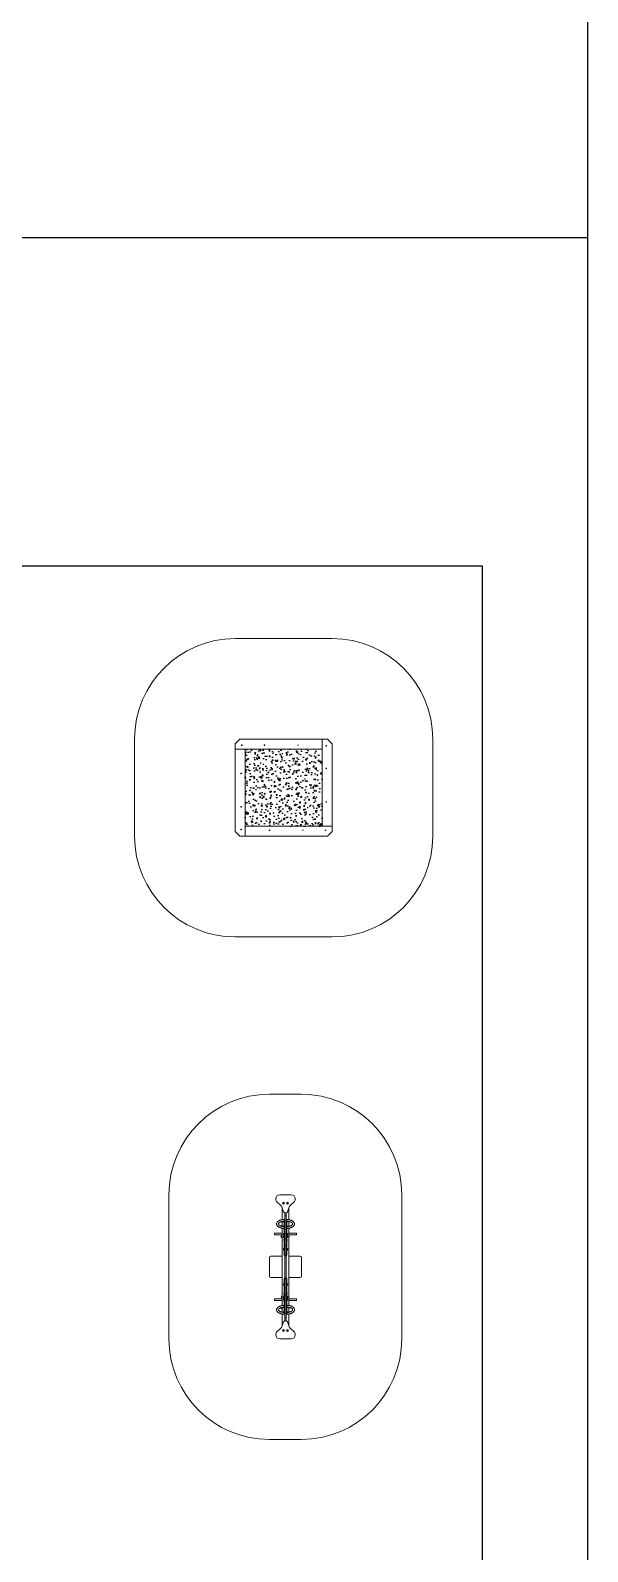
# Model space of a CAD drawing. Header units: millimetres. Extents: x -229914 to 856942, y -268655 to 87212.
# Drawn here: x -130128 to -121814, y 16157 to 38849 of the extents above; entities that cross this region are included whole.
import ezdxf

# ---------------------------------------------------------------- set-up
doc = ezdxf.new("R2010")
doc.units = ezdxf.units.MM

# ---------------------------------------------------------------- blocks, each defined once
blk = doc.blocks.new('T301')
at = {"color": 7, "linetype": 'Continuous', "lineweight": 0}
for p, q in [((-243, 3242), (1207, 3242)), ((-1743, 1742), (-1743, 292)), ((-243, 1602), (-243, 1663)), ((-243, 1602), (-243, 1582)), ((-240, 1670), (-171, 1739)), ((-233, 1592), (-103, 1592)), ((-164, 1742), (1047, 1742)), ((-143, 1648), (-143, 1657)), ((-142, 1657), (-142, 1648)), ((1047, 1592), (-103, 1592)), ((-93, 1592), (-93, 1582)), ((-93, 1591), (-82, 1591)), ((-82, 1591), (-82, 1592)), ((194, 1648), (194, 1657)), ((195, 1657), (195, 1648)), ((694, 1648), (694, 1657)), ((695, 1657), (695, 1648)), ((1067, 1742), (1047, 1742)), ((1057, 1592), (1047, 1592)), ((1056, 1592), (1056, 1581)), ((1057, 1732), (1057, 1602)), ((1057, 452), (1057, 1602)), ((1067, 1742), (1128, 1742)), ((1113, 1643), (1122, 1643)), ((1122, 1642), (1113, 1642)), ((1135, 1739), (1204, 1670)), ((1207, 1663), (1207, 452)), ((2707, 1742), (2707, 292)), ((-243, 371), (-243, 1582)), ((-93, 1582), (-93, 432)), ((1056, 1581), (1057, 1581)), ((-157, 1230), (-148, 1230)), ((-148, 1229), (-157, 1229)), ((1113, 1305), (1122, 1305)), ((1122, 1304), (1113, 1304)), ((-157, 730), (-148, 730)), ((-148, 729), (-157, 729)), ((1113, 805), (1122, 805)), ((1122, 804), (1113, 804)), ((-171, 295), (-240, 364)), ((-103, 292), (-164, 292)), ((-157, 393), (-148, 393)), ((-148, 392), (-157, 392)), ((-103, 292), (-83, 292)), ((-92, 453), (-93, 453)), ((-93, 442), (-83, 442)), ((-93, 302), (-93, 432)), ((-92, 442), (-92, 453)), ((-83, 442), (1067, 442)), ((1128, 292), (-83, 292)), ((269, 378), (269, 387)), ((270, 387), (270, 378)), ((769, 378), (769, 387)), ((770, 387), (770, 378)), ((1046, 443), (1046, 442)), ((1057, 443), (1046, 443)), ((1057, 442), (1057, 452)), ((1197, 442), (1067, 442)), ((1107, 378), (1107, 387)), ((1108, 387), (1108, 378)), ((1204, 364), (1135, 295)), ((1207, 432), (1207, 452)), ((1207, 432), (1207, 371)), ((-243, -1208), (1207, -1208))]:
    blk.add_line(p, q, dxfattribs=at)
for centre, radius, start, end in [((-243, 1742), 1500, 90, 180), ((1207, 1742), 1500, 0, 90), ((-233, 1663), 10, 135, 180), ((-233, 1602), 10, 180, 270), ((-233, 1582), 10, 90, 180), ((-164, 1732), 10, 90, 135), ((-143, 1652), 4.6, 96.2401, 263.7599), ((-143, 1652), 4.6, 276.2401, 83.7599), ((-103, 1582), 10, 0, 90), ((195, 1652), 4.6, 96.2401, 263.7599), ((195, 1652), 4.6, 276.2401, 83.7599), ((695, 1652), 4.6, 96.2401, 263.7599), ((695, 1652), 4.6, 276.2401, 83.7599), ((1047, 1732), 10, 0, 90), ((1047, 1602), 10, 270, 0), ((1067, 1732), 10, 90, 180), ((1117, 1642), 4.6, 6.2401, 173.7599), ((1117, 1642), 4.6, 186.2401, 353.7599), ((1128, 1732), 10, 45, 90), ((1197, 1663), 10, 0, 45), ((-153, 1230), 4.6, 6.2401, 173.7599), ((-153, 1230), 4.6, 186.2401, 353.7599), ((1117, 1305), 4.6, 6.2401, 173.7599), ((1117, 1305), 4.6, 186.2401, 353.7599), ((-153, 730), 4.6, 6.2401, 173.7599), ((-153, 730), 4.6, 186.2401, 353.7599), ((1117, 805), 4.6, 6.2401, 173.7599), ((1117, 805), 4.6, 186.2401, 353.7599), ((-243, 292), 1500, 180, 270), ((-233, 371), 10, 180, 225), ((-164, 302), 10, 225, 270), ((-153, 392), 4.6, 6.2401, 173.7599), ((-153, 392), 4.6, 186.2401, 353.7599), ((-103, 302), 10, 270, 0), ((-83, 432), 10, 90, 180), ((-83, 302), 10, 180, 270), ((270, 382), 4.6, 96.2401, 263.7599), ((270, 382), 4.6, 276.2401, 83.7599), ((770, 382), 4.6, 96.2401, 263.7599), ((770, 382), 4.6, 276.2401, 83.7599), ((1067, 452), 10, 180, 270), ((1107, 382), 4.6, 96.2401, 263.7599), ((1107, 382), 4.6, 276.2401, 83.7599), ((1128, 302), 10, 270, 315), ((1197, 452), 10, 270, 0), ((1197, 432), 10, 0, 90), ((1197, 371), 10, 315, 0), ((1207, 292), 1500, 270, 0)]:
    blk.add_arc(centre, radius, start, end, dxfattribs=at)
blk = doc.blocks.new('T214')
at = {"color": 7, "linetype": 'Continuous', "lineweight": 0}
for p, q in [((-531, 3592), (1619, 3592)), ((-2031, 2092), (-2031, 1617)), ((384, 1901), (384, 2072)), ((404, 2092), (684, 2092)), ((704, 2072), (704, 1901)), ((3119, 2092), (3119, 1617)), ((-531, 1767), (-531, 1937)), ((-471, 1997), (-466, 1997)), ((-420, 1975), (-382, 1931)), ((-339, 1901), (-160, 1901)), ((-335, 1900), (-275, 1881)), ((-275, 1823), (-335, 1804)), ((-261, 1862), (-261, 1842)), ((-217, 1861), (-261, 1861)), ((-261, 1843), (-217, 1843)), ((-217, 1861), (-217, 1843)), ((-190, 1861), (-217, 1861)), ((-190, 1843), (-217, 1843)), ((-124, 1861), (-190, 1861)), ((-124, 1843), (-190, 1843)), ((-175, 1864), (-175, 1861)), ((-175, 1864), (-174, 1864)), ((-175, 1843), (-175, 1840)), ((-174, 1840), (-175, 1840)), ((-124, 1864), (-174, 1864)), ((-124, 1840), (-174, 1840)), ((-146, 1864), (-146, 1864)), ((-124, 1864), (-146, 1864)), ((-146, 1840), (-146, 1840)), ((-146, 1840), (-124, 1840)), ((-142, 1876), (-142, 1876)), ((-120, 1876), (-142, 1876)), ((-142, 1828), (-142, 1828)), ((-142, 1828), (-120, 1828)), ((-133, 1901), (-59, 1901)), ((-124, 1871), (-124, 1861)), ((-106, 1871), (-124, 1871)), ((-106, 1861), (-124, 1861)), ((-124, 1843), (-124, 1833)), ((-106, 1843), (-124, 1843)), ((-106, 1833), (-124, 1833)), ((-120, 1876), (-120, 1876)), ((-120, 1828), (-120, 1828)), ((-41, 1871), (-106, 1871)), ((-41, 1861), (-106, 1861)), ((-41, 1843), (-106, 1843)), ((-41, 1833), (-106, 1833)), ((-81, 1901), (-81, 1901)), ((-59, 1901), (-81, 1901)), ((-76, 1913), (-76, 1913)), ((-62, 1913), (-76, 1913)), ((-72, 1876), (-72, 1876)), ((-56, 1876), (-72, 1876)), ((-72, 1828), (-72, 1828)), ((-72, 1828), (-56, 1828)), ((28, 1871), (-41, 1871)), ((28, 1861), (-41, 1861)), ((28, 1843), (-41, 1843)), ((28, 1833), (-41, 1833)), ((-32, 1901), (1120, 1901)), ((77, 1871), (28, 1871)), ((48, 1861), (28, 1861)), ((48, 1843), (28, 1843)), ((77, 1833), (28, 1833)), ((41, 2015), (41, 1901)), ((41, 2015), (54, 2015)), ((42, 2017), (42, 2015)), ((42, 2017), (67, 2017)), ((45, 1871), (45, 1871)), ((71, 1871), (45, 1871)), ((45, 1833), (45, 1833)), ((45, 1833), (71, 1833)), ((46, 1861), (46, 1843)), ((48, 1881), (48, 1881)), ((68, 1881), (48, 1881)), ((87, 1861), (48, 1861)), ((87, 1843), (48, 1843)), ((48, 1823), (48, 1823)), ((48, 1823), (68, 1823)), ((54, 2015), (68, 2015)), ((67, 2015), (67, 2017)), ((68, 1901), (68, 2015)), ((68, 1881), (68, 1881)), ((68, 1823), (68, 1823)), ((71, 1871), (71, 1871)), ((71, 1833), (71, 1833)), ((84, 1871), (77, 1871)), ((84, 1833), (77, 1833)), ((79, 1901), (79, 1901)), ((110, 1901), (79, 1901)), ((80, 1871), (80, 1871)), ((106, 1871), (80, 1871)), ((80, 1833), (80, 1833)), ((80, 1833), (106, 1833)), ((83, 1881), (83, 1881)), ((103, 1881), (83, 1881)), ((83, 1823), (83, 1823)), ((83, 1823), (103, 1823)), ((84, 1913), (84, 1913)), ((101, 1913), (84, 1913)), ((136, 1871), (84, 1871)), ((136, 1833), (84, 1833)), ((122, 1861), (87, 1861)), ((122, 1843), (87, 1843)), ((105, 1913), (101, 1913)), ((103, 1881), (103, 1881)), ((103, 1823), (103, 1823)), ((105, 1913), (105, 1913)), ((106, 1871), (106, 1871)), ((106, 1833), (106, 1833)), ((110, 1901), (110, 1901)), ((122, 1843), (122, 1861)), ((136, 1861), (122, 1861)), ((136, 1843), (122, 1843)), ((129, 1873), (129, 1873)), ((150, 1873), (129, 1873)), ((129, 1831), (129, 1831)), ((129, 1831), (150, 1831)), ((186, 1871), (136, 1871)), ((186, 1861), (136, 1861)), ((186, 1843), (136, 1843)), ((186, 1833), (136, 1833)), ((150, 1873), (150, 1873)), ((150, 1831), (150, 1831)), ((226, 1871), (186, 1871)), ((226, 1861), (186, 1861)), ((226, 1843), (186, 1843)), ((226, 1833), (186, 1833)), ((227, 1871), (226, 1871)), ((227, 1861), (226, 1861)), ((227, 1843), (226, 1843)), ((227, 1833), (226, 1833)), ((227, 1861), (227, 1871)), ((346, 1871), (227, 1871)), ((232, 1861), (227, 1861)), ((227, 1833), (227, 1843)), ((232, 1843), (227, 1843)), ((346, 1833), (227, 1833)), ((232, 1843), (232, 1861)), ((346, 1861), (232, 1861)), ((346, 1843), (232, 1843)), ((268, 1871), (268, 1871)), ((294, 1871), (268, 1871)), ((268, 1833), (268, 1833)), ((268, 1833), (294, 1833)), ((271, 1881), (271, 1881)), ((291, 1881), (271, 1881)), ((271, 1823), (271, 1823)), ((271, 1823), (291, 1823)), ((291, 1881), (291, 1881)), ((291, 1823), (291, 1823)), ((294, 1871), (294, 1871)), ((294, 1833), (294, 1833)), ((367, 1871), (346, 1871)), ((367, 1861), (346, 1861)), ((367, 1843), (346, 1843)), ((367, 1833), (346, 1833)), ((370, 1871), (367, 1871)), ((370, 1861), (367, 1861)), ((370, 1843), (367, 1843)), ((370, 1833), (367, 1833)), ((370, 1861), (370, 1871)), ((370, 1843), (370, 1861)), ((718, 1861), (370, 1861)), ((370, 1833), (370, 1843)), ((370, 1843), (718, 1843)), ((384, 1843), (384, 1861)), ((704, 1861), (704, 1843)), ((718, 1871), (718, 1861)), ((718, 1871), (721, 1871)), ((718, 1861), (718, 1843)), ((718, 1861), (721, 1861)), ((718, 1843), (718, 1833)), ((718, 1843), (721, 1843)), ((718, 1833), (721, 1833)), ((721, 1871), (743, 1871)), ((721, 1861), (743, 1861)), ((721, 1843), (743, 1843)), ((721, 1833), (743, 1833)), ((743, 1871), (861, 1871)), ((743, 1861), (857, 1861)), ((743, 1843), (857, 1843)), ((743, 1833), (861, 1833)), ((794, 1871), (794, 1871)), ((820, 1871), (794, 1871)), ((794, 1833), (794, 1833)), ((794, 1833), (820, 1833)), ((797, 1881), (797, 1881)), ((817, 1881), (797, 1881)), ((797, 1823), (797, 1823)), ((797, 1823), (817, 1823)), ((817, 1881), (817, 1881)), ((817, 1823), (817, 1823)), ((820, 1871), (820, 1871)), ((820, 1833), (820, 1833)), ((857, 1861), (857, 1843)), ((857, 1861), (861, 1861)), ((857, 1843), (861, 1843)), ((861, 1871), (861, 1861)), ((861, 1871), (863, 1871)), ((861, 1861), (863, 1861)), ((861, 1843), (861, 1833)), ((861, 1843), (863, 1843)), ((861, 1833), (863, 1833)), ((863, 1871), (902, 1871)), ((863, 1861), (902, 1861)), ((863, 1843), (902, 1843)), ((863, 1833), (902, 1833)), ((902, 1871), (953, 1871)), ((902, 1861), (953, 1861)), ((902, 1843), (953, 1843)), ((902, 1833), (953, 1833)), ((938, 1873), (938, 1873)), ((959, 1873), (938, 1873)), ((938, 1831), (938, 1831)), ((938, 1831), (959, 1831)), ((953, 1871), (1004, 1871)), ((953, 1861), (966, 1861)), ((953, 1843), (966, 1843)), ((953, 1833), (1004, 1833)), ((959, 1873), (959, 1873)), ((959, 1831), (959, 1831)), ((966, 1861), (966, 1843)), ((966, 1861), (1001, 1861)), ((966, 1843), (1001, 1843)), ((979, 1901), (979, 1901)), ((1010, 1901), (979, 1901)), ((982, 1871), (982, 1871)), ((1008, 1871), (982, 1871)), ((982, 1833), (982, 1833)), ((982, 1833), (1008, 1833)), ((984, 1913), (984, 1913)), ((1005, 1913), (984, 1913)), ((985, 1881), (985, 1881)), ((1005, 1881), (985, 1881)), ((985, 1823), (985, 1823)), ((985, 1823), (1005, 1823)), ((1001, 1861), (1040, 1861)), ((1001, 1843), (1040, 1843)), ((1004, 1871), (1012, 1871)), ((1004, 1833), (1012, 1833)), ((1005, 1913), (1005, 1913)), ((1005, 1881), (1005, 1881)), ((1005, 1823), (1005, 1823)), ((1008, 1871), (1008, 1871)), ((1008, 1833), (1008, 1833)), ((1010, 1901), (1010, 1901)), ((1012, 1871), (1060, 1871)), ((1012, 1833), (1060, 1833)), ((1017, 1871), (1017, 1871)), ((1043, 1871), (1017, 1871)), ((1017, 1833), (1017, 1833)), ((1017, 1833), (1043, 1833)), ((1020, 1881), (1020, 1881)), ((1040, 1881), (1020, 1881)), ((1020, 1823), (1020, 1823)), ((1020, 1823), (1040, 1823)), ((1021, 2017), (1021, 2015)), ((1021, 2017), (1046, 2017)), ((1021, 2015), (1021, 1901)), ((1021, 2015), (1034, 2015)), ((1034, 2015), (1047, 2015)), ((1040, 1881), (1040, 1881)), ((1040, 1861), (1060, 1861)), ((1040, 1843), (1060, 1843)), ((1040, 1823), (1040, 1823)), ((1042, 1843), (1042, 1861)), ((1043, 1871), (1043, 1871)), ((1043, 1833), (1043, 1833)), ((1046, 2015), (1046, 2017)), ((1047, 1901), (1047, 2015)), ((1060, 1871), (1129, 1871)), ((1060, 1861), (1129, 1861)), ((1060, 1843), (1129, 1843)), ((1060, 1833), (1129, 1833)), ((1129, 1871), (1194, 1871)), ((1129, 1861), (1194, 1861)), ((1129, 1843), (1194, 1843)), ((1129, 1833), (1194, 1833)), ((1160, 1876), (1144, 1876)), ((1144, 1828), (1160, 1828)), ((1148, 1901), (1221, 1901)), ((1170, 1901), (1148, 1901)), ((1165, 1913), (1150, 1913)), ((1160, 1876), (1160, 1876)), ((1160, 1828), (1160, 1828)), ((1165, 1913), (1165, 1913)), ((1170, 1901), (1170, 1901)), ((1194, 1871), (1212, 1871)), ((1194, 1861), (1212, 1861)), ((1194, 1843), (1212, 1843)), ((1194, 1833), (1212, 1833)), ((1209, 1876), (1209, 1876)), ((1230, 1876), (1209, 1876)), ((1209, 1828), (1209, 1828)), ((1209, 1828), (1230, 1828)), ((1212, 1861), (1212, 1871)), ((1235, 1864), (1212, 1864)), ((1212, 1864), (1262, 1864)), ((1212, 1861), (1278, 1861)), ((1212, 1833), (1212, 1843)), ((1212, 1843), (1278, 1843)), ((1212, 1840), (1235, 1840)), ((1212, 1840), (1262, 1840)), ((1230, 1876), (1230, 1876)), ((1230, 1828), (1230, 1828)), ((1235, 1864), (1235, 1864)), ((1235, 1840), (1235, 1840)), ((1248, 1901), (1428, 1901)), ((1262, 1864), (1263, 1864)), ((1263, 1840), (1262, 1840)), ((1263, 1861), (1263, 1864)), ((1263, 1840), (1263, 1843)), ((1278, 1861), (1305, 1861)), ((1278, 1843), (1305, 1843)), ((1305, 1843), (1305, 1861)), ((1349, 1861), (1305, 1861)), ((1305, 1843), (1349, 1843)), ((1349, 1842), (1349, 1862)), ((1364, 1881), (1424, 1900)), ((1424, 1804), (1364, 1823)), ((1471, 1931), (1508, 1975)), ((1554, 1997), (1559, 1997)), ((1619, 1937), (1619, 1767)), ((-466, 1707), (-471, 1707)), ((-382, 1773), (-420, 1728)), ((-160, 1803), (-339, 1803)), ((-59, 1803), (-133, 1803)), ((-81, 1803), (-81, 1800)), ((-81, 1800), (-60, 1800)), ((-75, 1800), (-75, 1799)), ((-60, 1799), (-75, 1799)), ((1120, 1803), (-32, 1803)), ((41, 1803), (41, 1689)), ((68, 1689), (41, 1689)), ((42, 1689), (42, 1687)), ((67, 1687), (42, 1687)), ((67, 1687), (67, 1689)), ((68, 1689), (68, 1803)), ((79, 1803), (79, 1800)), ((79, 1800), (108, 1800)), ((85, 1800), (85, 1799)), ((103, 1799), (85, 1799)), ((103, 1799), (103, 1800)), ((108, 1800), (109, 1800)), ((109, 1800), (109, 1803)), ((384, 1632), (384, 1803)), ((684, 1612), (404, 1612)), ((704, 1803), (704, 1632)), ((979, 1803), (979, 1800)), ((979, 1800), (1008, 1800)), ((985, 1800), (985, 1799)), ((999, 1799), (985, 1799)), ((1003, 1799), (999, 1799)), ((1003, 1799), (1003, 1800)), ((1008, 1800), (1009, 1800)), ((1009, 1800), (1009, 1803)), ((1021, 1803), (1021, 1689)), ((1021, 1689), (1021, 1687)), ((1034, 1689), (1021, 1689)), ((1046, 1687), (1021, 1687)), ((1047, 1689), (1034, 1689)), ((1046, 1687), (1046, 1689)), ((1047, 1689), (1047, 1803)), ((1221, 1803), (1148, 1803)), ((1148, 1800), (1168, 1800)), ((1159, 1799), (1148, 1799)), ((1163, 1799), (1159, 1799)), ((1163, 1799), (1163, 1800)), ((1168, 1800), (1169, 1800)), ((1169, 1800), (1169, 1803)), ((1428, 1803), (1248, 1803)), ((1508, 1728), (1471, 1773)), ((1559, 1707), (1554, 1707)), ((-531, 117), (1619, 117))]:
    blk.add_line(p, q, dxfattribs=at)
at = {"color": 7, "linetype": 'Continuous', "lineweight": 0, "flags": 128}
for points in [[(-29, 1871), (-29, 1873), (-30, 1879), (-30, 1885), (-31, 1891), (-32, 1897), (-33, 1903), (-34, 1909), (-35, 1915), (-36, 1920), (-38, 1926), (-40, 1931), (-42, 1936), (-44, 1941), (-46, 1946), (-48, 1950), (-51, 1954), (-54, 1959), (-57, 1962), (-60, 1966), (-63, 1969), (-66, 1972), (-69, 1975), (-73, 1977), (-76, 1979), (-80, 1981), (-83, 1983), (-87, 1984), (-90, 1984), (-94, 1985), (-97, 1985), (-101, 1984), (-105, 1984), (-108, 1983), (-112, 1982), (-115, 1980), (-118, 1978), (-122, 1976), (-125, 1974), (-128, 1971), (-131, 1968), (-134, 1965), (-137, 1961), (-140, 1957), (-142, 1953), (-145, 1949), (-147, 1944), (-149, 1939), (-151, 1934), (-153, 1929), (-155, 1924), (-156, 1918), (-158, 1913), (-159, 1907), (-160, 1901), (-161, 1895), (-162, 1889), (-162, 1883), (-163, 1877), (-163, 1871), (-163, 1865), (-163, 1864)], [(-163, 1840), (-163, 1837), (-163, 1830), (-163, 1824), (-162, 1818), (-162, 1812), (-161, 1806), (-160, 1800), (-159, 1795), (-157, 1789), (-156, 1783), (-154, 1778), (-152, 1773), (-151, 1768), (-148, 1763), (-146, 1758), (-144, 1754), (-141, 1749), (-139, 1745), (-136, 1741), (-133, 1738), (-130, 1734), (-126, 1731), (-123, 1729), (-120, 1726), (-116, 1724), (-113, 1723), (-109, 1721), (-106, 1720), (-102, 1719), (-98, 1719), (-95, 1719), (-91, 1719), (-88, 1720), (-84, 1721), (-81, 1722), (-77, 1724), (-74, 1725), (-71, 1727), (-68, 1730), (-64, 1733), (-61, 1736), (-58, 1739), (-55, 1743), (-53, 1747), (-50, 1751), (-48, 1755), (-45, 1760), (-43, 1764), (-41, 1769), (-39, 1775), (-37, 1780), (-36, 1785), (-34, 1791), (-33, 1797), (-32, 1803), (-31, 1808), (-30, 1814), (-30, 1820), (-29, 1827), (-29, 1833), (-29, 1833)], [(-136, 1879), (-136, 1883), (-135, 1888), (-134, 1894), (-133, 1899), (-132, 1904), (-131, 1909), (-130, 1913), (-129, 1918), (-127, 1922), (-125, 1927), (-124, 1930), (-122, 1934), (-120, 1938), (-118, 1941), (-116, 1944), (-114, 1946), (-112, 1949), (-111, 1951), (-109, 1952), (-107, 1954), (-105, 1955), (-103, 1956), (-101, 1957), (-99, 1957), (-98, 1958), (-96, 1958), (-94, 1958), (-92, 1957), (-90, 1957), (-88, 1956), (-86, 1954), (-84, 1953), (-82, 1951), (-80, 1949), (-78, 1947), (-77, 1944), (-75, 1942), (-73, 1939), (-71, 1935), (-69, 1932), (-67, 1928), (-66, 1924), (-64, 1919), (-63, 1915), (-62, 1910), (-60, 1905), (-59, 1901), (-58, 1895), (-58, 1890), (-57, 1885), (-56, 1880), (-56, 1874), (-56, 1871)], [(-56, 1833), (-56, 1831), (-56, 1826), (-57, 1821), (-57, 1815), (-58, 1810), (-59, 1805), (-60, 1800), (-61, 1795), (-62, 1790), (-64, 1786), (-65, 1781), (-67, 1777), (-69, 1773), (-70, 1770), (-72, 1766), (-74, 1763), (-76, 1760), (-78, 1757), (-80, 1755), (-82, 1753), (-84, 1751), (-86, 1750), (-87, 1749), (-89, 1748), (-91, 1747), (-93, 1746), (-95, 1746), (-97, 1746), (-99, 1746), (-100, 1747), (-102, 1747), (-104, 1748), (-106, 1749), (-108, 1751), (-110, 1752), (-112, 1754), (-114, 1757), (-116, 1759), (-118, 1762), (-120, 1765), (-121, 1768), (-123, 1772), (-125, 1776), (-127, 1780), (-128, 1784), (-129, 1789), (-131, 1793), (-132, 1798), (-133, 1803), (-134, 1808), (-135, 1813), (-135, 1819), (-136, 1824), (-136, 1825)], [(129, 1873), (128, 1872), (127, 1871)], [(127, 1833), (128, 1832), (129, 1831)], [(152, 1871), (151, 1872), (150, 1873)], [(150, 1831), (151, 1832), (152, 1833)], [(938, 1873), (937, 1872), (936, 1871)], [(936, 1833), (937, 1832), (938, 1831)], [(961, 1871), (960, 1872), (959, 1873)], [(959, 1831), (960, 1832), (961, 1833)], [(1251, 1864), (1251, 1867), (1251, 1873), (1251, 1879), (1250, 1885), (1250, 1891), (1249, 1897), (1248, 1903), (1247, 1909), (1245, 1915), (1244, 1920), (1242, 1926), (1241, 1931), (1239, 1936), (1237, 1941), (1234, 1946), (1232, 1950), (1229, 1954), (1227, 1959), (1224, 1962), (1221, 1966), (1218, 1969), (1215, 1972), (1211, 1975), (1208, 1977), (1204, 1979), (1201, 1981), (1197, 1983), (1194, 1984), (1190, 1984), (1187, 1985), (1183, 1985), (1179, 1984), (1176, 1984), (1172, 1983), (1169, 1982), (1166, 1980), (1162, 1978), (1159, 1976), (1156, 1974), (1153, 1971), (1149, 1968), (1146, 1965), (1144, 1961), (1141, 1957), (1138, 1953), (1136, 1949), (1133, 1944), (1131, 1939), (1129, 1934), (1127, 1929), (1126, 1924), (1124, 1918), (1123, 1913), (1121, 1907), (1120, 1901), (1119, 1895), (1119, 1889), (1118, 1883), (1118, 1877), (1117, 1871), (1117, 1871)], [(1117, 1833), (1117, 1830), (1118, 1824), (1118, 1818), (1119, 1812), (1120, 1806), (1121, 1800), (1122, 1795), (1123, 1789), (1125, 1783), (1126, 1778), (1128, 1773), (1130, 1768), (1132, 1763), (1134, 1758), (1137, 1754), (1139, 1749), (1142, 1745), (1145, 1741), (1148, 1738), (1151, 1734), (1154, 1731), (1157, 1729), (1161, 1726), (1164, 1724), (1168, 1723), (1171, 1721), (1175, 1720), (1178, 1719), (1182, 1719), (1186, 1719), (1189, 1719), (1193, 1720), (1196, 1721), (1200, 1722), (1203, 1724), (1206, 1725), (1210, 1727), (1213, 1730), (1216, 1733), (1219, 1736), (1222, 1739), (1225, 1743), (1228, 1747), (1230, 1751), (1233, 1755), (1235, 1760), (1237, 1764), (1239, 1769), (1241, 1775), (1243, 1780), (1245, 1785), (1246, 1791), (1247, 1797), (1248, 1803), (1249, 1808), (1250, 1814), (1251, 1820), (1251, 1827), (1251, 1833), (1251, 1839), (1251, 1840)], [(1144, 1871), (1144, 1872), (1144, 1878), (1145, 1883), (1146, 1888), (1146, 1894), (1147, 1899), (1148, 1904), (1149, 1909), (1151, 1913), (1152, 1918), (1153, 1922), (1155, 1927), (1157, 1930), (1158, 1934), (1160, 1938), (1162, 1941), (1164, 1944), (1166, 1946), (1168, 1949), (1170, 1951), (1172, 1952), (1174, 1954), (1176, 1955), (1177, 1956), (1179, 1957), (1181, 1957), (1183, 1958), (1185, 1958), (1187, 1958), (1189, 1957), (1190, 1957), (1192, 1956), (1194, 1954), (1196, 1953), (1198, 1951), (1200, 1949), (1202, 1947), (1204, 1944), (1206, 1942), (1208, 1939), (1210, 1935), (1211, 1932), (1213, 1928), (1215, 1924), (1216, 1919), (1218, 1915), (1219, 1910), (1220, 1905), (1221, 1901), (1222, 1895), (1223, 1890), (1224, 1885), (1224, 1880), (1224, 1879)], [(1224, 1825), (1224, 1821), (1223, 1815), (1222, 1810), (1222, 1805), (1220, 1800), (1219, 1795), (1218, 1790), (1217, 1786), (1215, 1781), (1214, 1777), (1212, 1773), (1210, 1770), (1208, 1766), (1206, 1763), (1205, 1760), (1203, 1757), (1201, 1755), (1199, 1753), (1197, 1751), (1195, 1750), (1193, 1749), (1191, 1748), (1189, 1747), (1188, 1746), (1186, 1746), (1184, 1746), (1182, 1746), (1180, 1747), (1178, 1747), (1177, 1748), (1175, 1749), (1173, 1751), (1171, 1752), (1169, 1754), (1167, 1757), (1165, 1759), (1163, 1762), (1161, 1765), (1159, 1768), (1157, 1772), (1156, 1776), (1154, 1780), (1152, 1784), (1151, 1789), (1150, 1793), (1149, 1798), (1147, 1803), (1147, 1808), (1146, 1813), (1145, 1819), (1145, 1824), (1144, 1830), (1144, 1833)]]:
    blk.add_lwpolyline(points, dxfattribs=at)
at = {"color": 7, "linetype": 'Continuous', "lineweight": 0}
for centre, radius in [((-406, 1881), 15), ((-406, 1823), 15), ((-406, 1881), 9), ((-406, 1823), 9), ((1494, 1881), 15), ((1494, 1823), 15), ((1494, 1881), 9), ((1494, 1823), 9)]:
    blk.add_circle(centre, radius, dxfattribs=at)
for centre, radius, start, end in [((-531, 2092), 1500, 90, 180), ((1619, 2092), 1500, 0, 90), ((404, 2072), 20, 90, 180), ((684, 2072), 20, 0, 90), ((-471, 1937), 60, 90, 180), ((-466, 1937), 60, 40, 90), ((-306, 1995), 100, 220, 253), ((-281, 1862), 20, 0, 73), ((-281, 1842), 20, 287, 0), ((-131, 1865), 15.2, 134.9558, 183.0153), ((-131, 1839), 15.2, 176.9847, 225.0442), ((-131, 1862), 17.5, 90, 127.9), ((-131, 1842), 17.5, 232.1, 270), ((-131, 1862), 17.5, 52.1, 90), ((-131, 1842), 17.5, 270, 307.9), ((-131, 1865), 15.2, 23.236, 45.0442), ((-131, 1839), 15.2, 314.9558, 336.764), ((-66, 1902), 15.2, 134.9558, 183.0153), ((-66, 1899), 17.5, 82.1813, 127.9), ((-61, 1865), 15.2, 134.9558, 156.764), ((-61, 1839), 15.2, 203.236, 225.0442), ((-61, 1862), 17.5, 90, 127.9), ((-61, 1842), 17.5, 232.1, 285.7077), ((-61, 1862), 17.5, 74.175, 90), ((58, 1872), 13.1, 138.1152, 183.5043), ((58, 1832), 13.1, 176.4957, 221.8848), ((58, 1869), 15, 90, 130.5416), ((58, 1834), 15, 229.4584, 270), ((58, 1869), 15, 49.4584, 90), ((58, 1834), 15, 270, 310.5416), ((58, 1872), 13.1, 356.4957, 41.8848), ((58, 1832), 13.1, 318.1152, 3.5043), ((94, 1902), 15.2, 134.9558, 183.0153), ((93, 1872), 13.1, 138.1152, 183.5043), ((93, 1832), 13.1, 176.4957, 221.8848), ((93, 1869), 15, 90, 130.5416), ((93, 1834), 15, 229.4584, 270), ((94, 1899), 17.5, 52.1, 127.9), ((93, 1869), 15, 49.4584, 90), ((93, 1834), 15, 270, 310.5416), ((93, 1872), 13.1, 356.4957, 41.8848), ((93, 1832), 13.1, 318.1152, 3.5043), ((94, 1902), 15.2, 356.9847, 45.0442), ((140, 1859), 17.5, 90, 127.9), ((140, 1845), 17.5, 232.1, 270), ((140, 1859), 17.5, 52.1, 90), ((140, 1845), 17.5, 270, 307.9), ((281, 1872), 13.1, 138.1152, 183.5043), ((281, 1832), 13.1, 176.4957, 221.8848), ((281, 1869), 15, 90, 130.5416), ((281, 1834), 15, 229.4584, 270), ((281, 1869), 15, 49.4584, 90), ((281, 1834), 15, 270, 310.5416), ((281, 1872), 13.1, 356.4957, 41.8848), ((281, 1832), 13.1, 318.1152, 3.5043), ((807, 1872), 13.1, 138.1152, 183.5043), ((807, 1832), 13.1, 176.4957, 221.8848), ((807, 1869), 15, 90, 130.5416), ((807, 1834), 15, 229.4584, 270), ((807, 1869), 15, 49.4584, 90), ((807, 1834), 15, 270, 310.5416), ((807, 1872), 13.1, 356.4957, 41.8848), ((807, 1832), 13.1, 318.1152, 3.5043), ((949, 1859), 17.5, 90, 127.9), ((949, 1845), 17.5, 232.1, 270), ((949, 1859), 17.5, 52.1, 90), ((949, 1845), 17.5, 270, 307.9), ((994, 1902), 15.2, 134.9558, 183.0153), ((995, 1872), 13.1, 138.1152, 183.5043), ((995, 1832), 13.1, 176.4957, 221.8848), ((994, 1899), 17.5, 90, 127.9), ((995, 1869), 15, 90, 130.5416), ((995, 1834), 15, 229.4584, 270), ((994, 1899), 17.5, 52.1, 90), ((995, 1869), 15, 49.4584, 90), ((995, 1834), 15, 270, 310.5416), ((994, 1902), 15.2, 356.9847, 45.0442), ((995, 1872), 13.1, 356.4957, 41.8848), ((995, 1832), 13.1, 318.1152, 3.5043), ((1030, 1872), 13.1, 138.1152, 183.5043), ((1030, 1832), 13.1, 176.4957, 221.8848), ((1030, 1869), 15, 90, 130.5416), ((1030, 1834), 15, 229.4584, 270), ((1030, 1869), 15, 49.4584, 90), ((1030, 1834), 15, 270, 310.5416), ((1030, 1872), 13.1, 356.4957, 41.8848), ((1030, 1832), 13.1, 318.1152, 3.5043), ((1149, 1862), 17.5, 52.1, 105.7077), ((1149, 1842), 17.5, 254.175, 270), ((1149, 1842), 17.5, 270, 307.9), ((1154, 1899), 17.5, 52.1, 100.0065), ((1149, 1865), 15.2, 23.236, 45.0442), ((1149, 1839), 15.2, 314.9558, 336.764), ((1154, 1902), 15.2, 356.9847, 45.0442), ((1219, 1865), 15.2, 134.9558, 156.764), ((1219, 1839), 15.2, 203.236, 225.0442), ((1219, 1862), 17.5, 90, 127.9), ((1219, 1842), 17.5, 232.1, 270), ((1219, 1862), 17.5, 52.1, 90), ((1219, 1842), 17.5, 270, 307.9), ((1219, 1865), 15.2, 356.9847, 45.0442), ((1219, 1839), 15.2, 314.9558, 3.0153), ((1369, 1862), 20, 107, 180), ((1369, 1842), 20, 180, 253), ((1394, 1995), 100, 287, 320), ((1554, 1937), 60, 90, 140), ((1559, 1937), 60, 0, 90), ((-531, 1617), 1500, 180, 270), ((-471, 1767), 60, 180, 270), ((-466, 1767), 60, 270, 320), ((-306, 1708), 100, 107, 140), ((-66, 1810), 14, 229.9948, 290.5845), ((94, 1810), 14, 229.9948, 270), ((94, 1810), 14, 270, 310.0052), ((404, 1632), 20, 180, 270), ((684, 1632), 20, 270, 0), ((994, 1810), 14, 229.9948, 310.0052), ((1154, 1810), 14, 245.9932, 310.0052), ((1394, 1708), 100, 40, 73), ((1554, 1767), 60, 220, 270), ((1559, 1767), 60, 270, 0), ((1619, 1617), 1500, 270, 0)]:
    blk.add_arc(centre, radius, start, end, dxfattribs=at)

msp = doc.modelspace()

# ---------------------------------------------------------------- hatches: boundary and pattern name
h = msp.add_hatch()
h.set_pattern_fill('AR-CONC', color=256)
h.set_pattern_definition([(50, (-126830.25, 26534.86), (182.185, -15.939), [19.05, -209.55]), (355, (-126830.25, 26534.86), (-35.243, 191.057), [15.24, -167.64]), (100.451, (-126815.07, 26533.53), (146.941, 175.118), [16.19, -178.09]), (46.184, (-126830.25, 26585.66), (271.08, -42.042), [28.575, -314.325]), (96.636, (-126807.66, 26582.15), (237.404, 247.426), [24.285, -267.136]), (351.184, (-126830.25, 26585.66), (237.404, 247.426), [22.86, -251.46]), (21, (-126804.85, 26572.96), (151.614, -102.265), [19.05, -209.55]), (326, (-126804.85, 26572.96), (61.802, 184.188), [15.24, -167.64]), (71.451, (-126792.21, 26564.43), (213.416, 81.923), [16.19, -178.09]), (37.5, (-126830.25, 26534.856), (3.0886, 84.555), [0, -165.608, 0, -170.18, 0, -168.275]), (7.5, (-126830.25, 26534.86), (66.8197, 100.1806), [0, -97.028, 0, -161.798, 0, -64.135]), (327.5, (-126886.89, 26534.856), (135.5906, -5.7287), [0, -63.5, 0, -198.12, 0, -262.89]), (317.5, (-126912.29, 26534.86), (148.129, 25.4265), [0, -82.55, 0, -131.572, 0, -186.69])])
h.paths.add_polyline_path([(-126911.98989, 28127.06736), (-126911.98989, 28126.06736), (-126922.98989, 28117.06736), (-126922.98989, 26988.06736), (-126921.98989, 26988.06736), (-126912.98989, 26977.06736), (-125783.98989, 26977.06736), (-125783.98989, 26978.06736), (-125772.98989, 26987.06736), (-125772.98989, 28116.06736), (-125773.98989, 28116.06736), (-125782.98989, 28127.06736)])

# ---------------------------------------------------------------- linework, layer by layer
for p, q in [((-121813.73623, 87211.54753), (-121813.73623, -3838.55501)), ((-142471.11979, 35759.51527), (-121813.73623, 35759.51527)), ((-151387.47604, 30861.62805), (-123388.47604, 30861.62805)), ((-123388.47604, 30861.62805), (-123388.47604, 8862.62805))]:
    msp.add_line(p, q)

# ---------------------------------------------------------------- block references
msp.add_blockref('T301', (-126830.24877, 26534.85645))
at = {"rotation": 90}
msp.add_blockref('T214', (-124469.48961, 19859.98899), dxfattribs=at)

doc.saveas('drawing.dxf')
